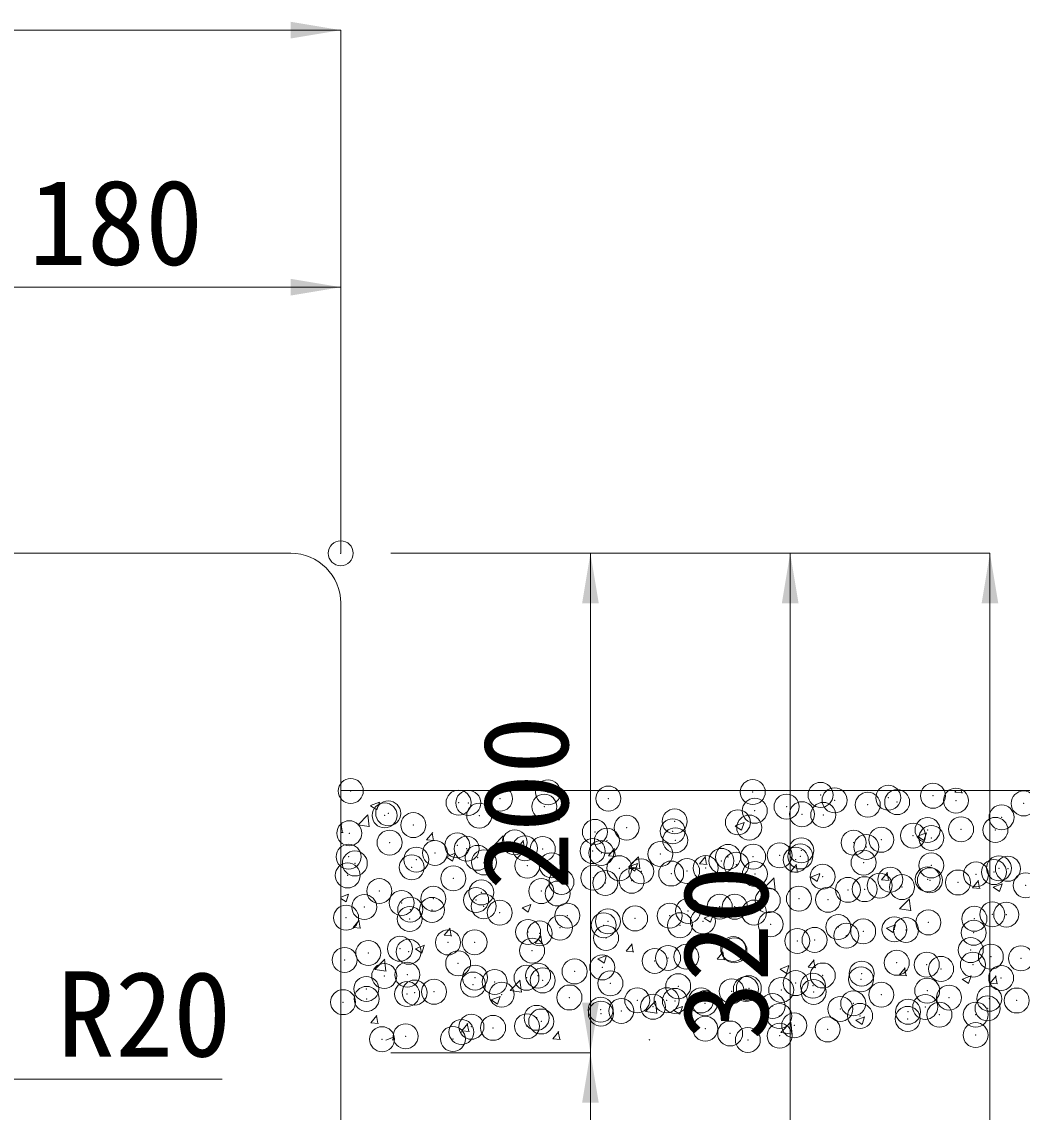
# Model space of a CAD drawing. Units: millimetres at full size, sheet at 1:20. Extents: x 77366 to 95666, y -7115 to 5664.
# Drawn here: x 89213.1 to 89613.7, y -2667.9 to -2231.2 of the extents above; entities that cross this region are included whole.
import ezdxf
from ezdxf.enums import TextEntityAlignment as Align

# ---------------------------------------------------------------- set-up
doc = ezdxf.new("R2010")
doc.units = ezdxf.units.MM
doc.header["$LTSCALE"] = 20
doc.header["$PDMODE"] = 32
doc.header["$PDSIZE"] = 10
for name, color, linetype, lineweight in [('ハッチング', 7, 'Continuous', 5), ('基礎', 7, 'Continuous', 5), ('寸法線', 7, 'Continuous', 13), ('引出線', 4, 'Continuous', 13), ('本体', 2, 'Continuous', 20), ('補助線', 8, 'Continuous', 13)]:
    doc.layers.add(name, color=color, linetype=linetype, lineweight=lineweight)
doc.styles.add('ＭＳ ゴシック', font='')
doc.styles.get('ＭＳ ゴシック').set_extended_font_data('MS Gothic')

# ---------------------------------------------------------------- blocks, each defined once
blk = doc.blocks.new('filled_arrow')
at = {"color": 0, "linetype": 'Continuous', "lineweight": -2}
blk.add_solid([(7.5, 1.25), (0, 0), (7.5, -1.25)], dxfattribs=at)

msp = doc.modelspace()

# ---------------------------------------------------------------- linework, layer by layer
at = {"layer": 'ハッチング'}
for p, q in [((89586.75, -2539.74), (89587.33, -2539.05)), ((89586.75, -2539.74), (89589.79, -2540)), ((89589.57, -2540.05), (89589.38, -2539.05)), ((89352.76, -2545.13), (89355.29, -2546.83)), ((89352.78, -2545.09), (89356.33, -2543.73)), ((89355.28, -2546.83), (89356.31, -2543.76)), ((89347.73, -2552.85), (89351.68, -2548.73)), ((89352.19, -2553.56), (89351.63, -2548.73)), ((89425.77, -2549.2), (89428.29, -2550.9)), ((89425.78, -2549.16), (89429.34, -2547.79)), ((89428.29, -2550.9), (89429.32, -2547.83)), ((89340.8, -2553.18), (89341.19, -2552.71)), ((89341.56, -2555.94), (89340.97, -2552.76)), ((89347.69, -2552.77), (89352.21, -2553.47)), ((89498.77, -2553.26), (89501.3, -2554.97)), ((89498.79, -2553.23), (89502.35, -2551.86)), ((89501.3, -2554.97), (89502.33, -2551.9)), ((89340.8, -2555.82), (89341.78, -2555.9)), ((89375.18, -2558.82), (89377.63, -2555.9)), ((89377.99, -2559.13), (89377.41, -2555.95)), ((89401.94, -2561.26), (89405.9, -2557.14)), ((89406.41, -2561.97), (89405.85, -2557.14)), ((89571.78, -2557.33), (89574.31, -2559.04)), ((89571.8, -2557.3), (89575.35, -2555.93)), ((89574.3, -2559.04), (89575.33, -2555.97)), ((89375.18, -2558.82), (89378.21, -2559.09)), ((89401.91, -2561.18), (89406.42, -2561.88)), ((89411.61, -2562.01), (89414.06, -2559.09)), ((89411.61, -2562.01), (89414.65, -2562.28)), ((89414.43, -2562.32), (89413.84, -2559.13)), ((89448.05, -2565.2), (89450.5, -2562.28)), ((89450.87, -2565.51), (89450.28, -2562.32)), ((89383.08, -2565.58), (89385.61, -2567.29)), ((89383.1, -2565.54), (89386.66, -2564.18)), ((89385.61, -2567.28), (89386.64, -2564.21)), ((89448.05, -2565.2), (89451.09, -2565.46)), ((89456.16, -2569.67), (89460.11, -2565.54)), ((89460.63, -2570.37), (89460.07, -2565.55)), ((89484.49, -2568.38), (89486.94, -2565.46)), ((89487.31, -2568.69), (89486.72, -2565.51)), ((89456.09, -2569.65), (89458.62, -2571.35)), ((89456.11, -2569.61), (89459.66, -2568.25)), ((89456.12, -2569.59), (89460.64, -2570.29)), ((89458.61, -2571.35), (89459.64, -2568.28)), ((89484.49, -2568.39), (89487.52, -2568.65)), ((89520.92, -2571.57), (89523.37, -2568.65)), ((89520.92, -2571.57), (89523.96, -2571.84)), ((89523.74, -2571.88), (89523.15, -2568.7)), ((89510.37, -2578.08), (89514.33, -2573.95)), ((89514.84, -2578.78), (89514.28, -2573.96)), ((89529.09, -2573.72), (89531.62, -2575.42)), ((89529.11, -2573.68), (89532.67, -2572.31)), ((89531.62, -2575.42), (89532.65, -2572.35)), ((89557.36, -2574.76), (89559.81, -2571.84)), ((89557.36, -2574.76), (89560.4, -2575.03)), ((89560.18, -2575.07), (89559.59, -2571.88)), ((89593.8, -2577.95), (89596.25, -2575.03)), ((89596.62, -2578.26), (89596.03, -2575.07)), ((89510.34, -2578), (89514.86, -2578.7)), ((89593.8, -2577.95), (89596.83, -2578.22)), ((89602.1, -2577.79), (89604.63, -2579.49)), ((89602.12, -2577.75), (89605.68, -2576.38)), ((89604.63, -2579.49), (89605.66, -2576.42)), ((89340.8, -2581.78), (89343.97, -2580.56)), ((89340.8, -2582.23), (89342.93, -2583.67)), ((89342.92, -2583.67), (89343.95, -2580.6)), ((89413.42, -2586), (89416.98, -2584.63)), ((89415.93, -2587.74), (89416.96, -2584.67)), ((89564.59, -2586.48), (89568.55, -2582.36)), ((89569.06, -2587.19), (89568.5, -2582.37)), ((89413.41, -2586.03), (89415.93, -2587.74)), ((89486.43, -2590.06), (89489.08, -2589.05)), ((89488.94, -2591.81), (89489.86, -2589.05)), ((89489.08, -2589.05), (89489.99, -2588.7)), ((89489.86, -2589.05), (89489.97, -2588.74)), ((89564.55, -2586.41), (89569.07, -2587.11)), ((89345.79, -2593.84), (89348.24, -2590.93)), ((89348.61, -2594.15), (89348.02, -2590.97)), ((89486.41, -2590.1), (89488.94, -2591.81)), ((89559.43, -2594.13), (89562.99, -2592.77)), ((89561.94, -2595.87), (89562.97, -2592.8)), ((89345.79, -2593.85), (89348.82, -2594.11)), ((89382.22, -2597.03), (89384.67, -2594.11)), ((89382.22, -2597.03), (89385.26, -2597.3)), ((89385.04, -2597.34), (89384.46, -2594.16)), ((89418.66, -2600.22), (89421.11, -2597.3)), ((89421.48, -2600.53), (89420.89, -2597.34)), ((89559.42, -2594.17), (89561.94, -2595.88)), ((89370.74, -2602.38), (89374.3, -2601.02)), ((89373.25, -2604.12), (89374.28, -2601.05)), ((89418.66, -2600.22), (89421.7, -2600.49)), ((89455.1, -2603.41), (89457.55, -2600.49)), ((89457.92, -2603.72), (89457.33, -2600.53)), ((89354.46, -2610.74), (89358.42, -2606.62)), ((89358.93, -2611.45), (89358.37, -2606.63)), ((89370.72, -2602.42), (89373.25, -2604.12)), ((89443.73, -2606.49), (89446.26, -2608.19)), ((89443.75, -2606.45), (89447.3, -2605.08)), ((89446.25, -2608.19), (89447.28, -2605.12)), ((89455.1, -2603.41), (89458.13, -2603.68)), ((89491.54, -2606.59), (89493.98, -2603.68)), ((89491.54, -2606.6), (89494.57, -2606.86)), ((89494.35, -2606.9), (89493.77, -2603.72)), ((89354.42, -2610.67), (89358.94, -2611.37)), ((89516.73, -2610.56), (89519.26, -2612.26)), ((89516.75, -2610.52), (89520.31, -2609.15)), ((89519.26, -2612.26), (89520.29, -2609.19)), ((89527.97, -2609.78), (89530.42, -2606.86)), ((89527.97, -2609.79), (89531.01, -2610.05)), ((89530.79, -2610.09), (89530.2, -2606.91)), ((89564.41, -2612.97), (89566.86, -2610.05)), ((89567.23, -2613.28), (89566.64, -2610.1)), ((89408.68, -2619.15), (89412.63, -2615.03)), ((89413.15, -2619.86), (89412.58, -2615.03)), ((89564.41, -2612.97), (89567.45, -2613.24)), ((89589.74, -2614.62), (89592.27, -2616.33)), ((89589.76, -2614.59), (89593.31, -2613.22)), ((89592.27, -2616.33), (89593.3, -2613.26)), ((89600.85, -2616.16), (89603.3, -2613.24)), ((89603.66, -2616.47), (89603.08, -2613.28)), ((89408.64, -2619.08), (89413.16, -2619.78)), ((89600.85, -2616.16), (89603.88, -2616.43)), ((89401.05, -2622.87), (89403.57, -2624.58)), ((89401.06, -2622.83), (89404.62, -2621.47)), ((89403.57, -2624.57), (89404.6, -2621.5)), ((89462.89, -2627.56), (89466.85, -2623.44)), ((89467.36, -2628.27), (89466.8, -2623.44)), ((89462.86, -2627.48), (89467.37, -2628.19)), ((89474.05, -2626.94), (89476.58, -2628.64)), ((89474.07, -2626.9), (89477.63, -2625.54)), ((89476.58, -2628.64), (89477.61, -2625.57)), ((89352.84, -2632.06), (89355.29, -2629.14)), ((89352.84, -2632.06), (89355.87, -2632.32)), ((89355.66, -2632.36), (89355.07, -2629.18)), ((89389.27, -2635.24), (89391.72, -2632.32)), ((89392.09, -2635.55), (89391.5, -2632.37)), ((89517.11, -2635.97), (89521.06, -2631.85)), ((89521.58, -2636.68), (89521.02, -2631.85)), ((89547.06, -2631.01), (89549.58, -2632.71)), ((89547.07, -2630.97), (89550.63, -2629.61)), ((89549.58, -2632.71), (89550.61, -2629.64)), ((89389.27, -2635.25), (89392.31, -2635.51)), ((89425.71, -2638.43), (89428.16, -2635.51)), ((89428.53, -2638.74), (89427.94, -2635.56)), ((89517.07, -2635.89), (89521.59, -2636.59)), ((89358.83, -2639.05), (89361.94, -2637.85)), ((89361.53, -2639.05), (89361.92, -2637.89)), ((89425.71, -2638.43), (89428.75, -2638.7)), ((89464.31, -2639.05), (89464.6, -2638.7)), ((89464.43, -2639.05), (89464.38, -2638.74))]:
    msp.add_line(p, q, dxfattribs=at)
for p in [(89344.83, -2539.24), (89423.86, -2539.79), (89505.83, -2539.66), (89532.95, -2540.8), (89577.97, -2541.15), (89387.98, -2543.91), (89391.9, -2544), (89404.62, -2542.33), (89422.33, -2545.51), (89447.99, -2542.26), (89519.33, -2545.5), (89538.57, -2542.97), (89551.89, -2544.73), (89560.07, -2541.95), (89563.64, -2543.71), (89587.18, -2543.09), (89614.3, -2544.24), (89358.36, -2549), (89359.82, -2548.22), (89396.25, -2549.09), (89506.62, -2547.17), (89525.5, -2548.54), (89534.02, -2548.8), (89605.44, -2549.78), (89369.87, -2552.9), (89455.29, -2553.93), (89474.53, -2551.4), (89499.84, -2551.79), (89504.39, -2553.88), (89575.81, -2554.86), (89589.25, -2554.57), (89603.01, -2554.81), (89344.21, -2556.15), (89442.58, -2555.61), (89447.38, -2559.17), (89473.76, -2555.36), (89474.76, -2558.97), (89557.29, -2558.78), (89570.01, -2557.11), (89577.35, -2558.06), (89360.35, -2559.89), (89387.46, -2561.03), (89391.25, -2562.36), (89410.49, -2559.83), (89414.58, -2562.18), (89421.72, -2562.43), (89441.7, -2563.32), (89525.21, -2563), (89546.19, -2559.95), (89551.27, -2561.64), (89343.94, -2565.56), (89371.06, -2566.71), (89378.54, -2564.04), (89395.63, -2566), (89398.17, -2567.86), (89445.14, -2564.05), (89468.82, -2564.47), (89493.25, -2567.21), (89495.94, -2565.62), (89505.97, -2565.54), (89516.56, -2565.03), (89523.05, -2566.76), (89524.89, -2565.45), (89550.17, -2567.91), (89346.45, -2568.26), (89369.25, -2569.81), (89415.51, -2569.14), (89425.29, -2569), (89452.41, -2570.15), (89461.17, -2571.43), (89473.14, -2572.28), (89479.53, -2571.29), (89486.94, -2570.12), (89499.23, -2568.7), (89577.29, -2569.05), (89602.39, -2571.72), (89604.41, -2570.2), (89607.97, -2570.39), (89343.59, -2573.06), (89385.89, -2574.22), (89429.21, -2575.64), (89441.93, -2573.97), (89446.76, -2576.08), (89457.31, -2575.21), (89506.65, -2572.44), (89533.77, -2573.58), (89560.88, -2574.73), (89575.88, -2574.61), (89576.74, -2574.97), (89588, -2575.88), (89595.22, -2572.64), (89356.26, -2579.31), (89397.13, -2579.87), (89421.1, -2579.34), (89427.69, -2580.29), (89543.93, -2578.82), (89550.65, -2578.55), (89556.64, -2577.14), (89565.59, -2577.73), (89615.12, -2577.02), (89365.17, -2584.07), (89377.89, -2582.4), (89395.02, -2582.91), (89398.06, -2585.38), (89511.84, -2583.04), (89524.27, -2582.36), (89535.96, -2582.81), (89350.24, -2585.71), (89368.63, -2586.72), (89377.36, -2586.85), (89404.48, -2588), (89431.59, -2589.15), (89472.53, -2589.19), (89479.89, -2587.25), (89492.6, -2585.57), (89498.61, -2585.61), (89506.34, -2587.9), (89601.78, -2588.63), (89607.32, -2588.75), (89342.97, -2589.97), (89368.43, -2590.46), (89428.57, -2594), (89446.14, -2593), (89447.8, -2591.47), (89458.71, -2590.29), (89476.71, -2592.98), (89485.83, -2591.44), (89512.95, -2592.58), (89540.07, -2593.73), (89576.12, -2591.88), (89594.6, -2590.42), (89415.85, -2595.68), (89420.48, -2596.25), (89447.09, -2598.07), (89543.28, -2597.18), (89550.03, -2595.46), (89562.52, -2594.65), (89567.18, -2594.87), (89594.3, -2596.02), (89364.53, -2602.43), (89383.76, -2599.9), (89394.4, -2599.82), (89497.99, -2602.52), (89523.65, -2599.27), (89530.56, -2598.85), (89342.35, -2606.88), (89351.81, -2604.11), (89368.01, -2603.63), (89417.46, -2603.15), (89471.91, -2606.1), (89479.24, -2605.61), (89498.48, -2603.08), (89593.12, -2602.95), (89601.16, -2605.54), (89613.2, -2606.25), (89387.83, -2608.24), (89434.44, -2611.51), (89445.52, -2609.91), (89466.52, -2607.28), (89563.49, -2608.04), (89575.5, -2608.79), (89581.24, -2610.46), (89593.96, -2608.78), (89358.21, -2613.32), (89367.46, -2612.81), (89394.58, -2613.96), (89402.48, -2615.71), (89415.2, -2614.04), (89419.86, -2613.16), (89421.7, -2615.1), (89533.87, -2613.12), (89549.16, -2614.68), (89549.42, -2612.37), (89605.29, -2614.11), (89351.06, -2618.49), (89370.4, -2619.94), (89378.18, -2619.64), (89393.78, -2616.74), (89448.82, -2616.25), (89475.94, -2617.4), (89497.37, -2619.43), (89503.06, -2618.54), (89504.24, -2618.21), (89517.2, -2618.89), (89523.03, -2616.18), (89529.92, -2617.21), (89530.17, -2619.69), (89575.66, -2619.19), (89341.74, -2623.8), (89351.16, -2622.47), (89367.4, -2620.54), (89405.29, -2620.78), (89432.41, -2621.93), (89459.53, -2623.07), (89471.29, -2623.01), (89474.61, -2623.29), (89485.12, -2623.11), (89486.65, -2624.22), (89546.04, -2624.28), (89557.29, -2620.83), (89584.41, -2621.98), (89600.54, -2622.45), (89611.53, -2623.13), (89444.91, -2626.82), (89444.99, -2628.38), (89453.16, -2627.32), (89465.88, -2625.65), (89513.77, -2625.37), (89540.88, -2626.51), (89568, -2627.66), (89574.88, -2625.7), (89580.59, -2628.82), (89595.12, -2628.8), (89599.83, -2626.29), (89415.36, -2633.46), (89419.25, -2630.07), (89421.08, -2631.54), (89516.41, -2629.36), (89522.41, -2633.09), (89548.8, -2629.28), (89567.87, -2630.49), (89366.78, -2637.45), (89389.12, -2635.75), (89393.16, -2633.65), (89401.84, -2634.08), (89486.79, -2634.45), (89496.76, -2636.34), (89516.55, -2637.25), (89535.79, -2634.72), (89595.07, -2636.97), (89357.36, -2638.64), (89385.74, -2638.55), (89503.84, -2638.92)]:
    msp.add_point(p, dxfattribs=at)
at = {"layer": '基礎', "color": 3, "lineweight": 13}
msp.add_line((89340.8, -2539.05), (89832.36, -2539.05), dxfattribs=at)
at = {"layer": '寸法線'}
for p, q in [((88640.8, -2234.57), (89340.8, -2234.57)), ((89340.8, -2444.05), (89340.8, -2234.57)), ((89160.8, -2337.5), (89340.8, -2337.5)), ((89340.8, -2444.05), (89340.8, -2337.5)), ((89360.8, -2444.05), (89600.8, -2444.05)), ((89360.8, -2444.05), (89520.8, -2444.05)), ((89360.8, -2444.05), (89440.8, -2444.05)), ((89440.8, -2644.05), (89440.8, -2444.05)), ((89520.8, -2764.05), (89520.8, -2444.05)), ((89600.8, -2444.05), (89600.8, -3794.05)), ((89360.8, -2644.05), (89440.8, -2644.05)), ((89360.8, -2644.05), (89440.8, -2644.05)), ((89440.8, -2764.05), (89440.8, -2644.05))]:
    msp.add_line(p, q, dxfattribs=at)
at = {"layer": '引出線', "lineweight": 9}
msp.add_lwpolyline([(89135.78, -2638.15), (89207.21, -2654.59), (89293.36, -2654.59)], dxfattribs=at)
at = {"layer": '本体'}
for p, q in [((89178.9, -2444.05), (89320.8, -2444.05)), ((89340.8, -2764.05), (89340.8, -2464.05))]:
    msp.add_line(p, q, dxfattribs=at)
msp.add_arc((89320.8, -2464.05), 20, 0, 90, dxfattribs=at)
at = {"layer": '補助線'}
msp.add_point((89340.8, -2444.05), dxfattribs=at)

# ---------------------------------------------------------------- block references
at = {"layer": '寸法線', "xscale": 2.67, "yscale": 2.67}
for p, rotation in [((89340.8, -2234.57), 180), ((89340.8, -2337.5), 180), ((89440.8, -2444.05), 270), ((89520.8, -2444.05), 270), ((89600.8, -2444.05), 270), ((89440.8, -2644.05), 90), ((89440.8, -2644.05), 270)]:
    msp.add_blockref('filled_arrow', p, dxfattribs=dict(at, rotation=rotation))

# ---------------------------------------------------------------- texts
at = {"layer": '寸法線', "style": 'ＭＳ ゴシック'}
msp.add_text('180', height=34.18, dxfattribs=at).set_placement((89250.8, -2311.5), align=Align.MIDDLE_CENTER)
for s, p in [('200', (89414.8, -2544.05)), ('320', (89494.8, -2604.05))]:
    msp.add_text(s, height=34.18, rotation=90, dxfattribs=at).set_placement(p, align=Align.MIDDLE_CENTER)
at = {"layer": '引出線', "style": 'ＭＳ ゴシック'}
msp.add_text('R20', height=34.18, dxfattribs=at).set_placement((89227.21, -2611.39), align=Align.TOP_LEFT)

doc.saveas('drawing.dxf')
